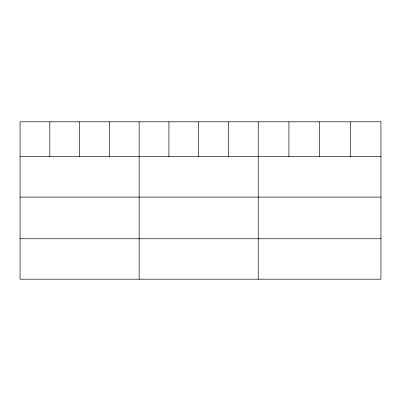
<?xml version="1.0" encoding="UTF-8"?>
<svg xmlns="http://www.w3.org/2000/svg" width="401" height="401" viewBox="0 0 401 401"><rect width="100%" height="100%" fill="white"/><g stroke="black" fill="none" stroke-linecap="round" stroke-linejoin="round"><path stroke-width="0.6" d="M20.05 156.671L380.95 156.671M20.05 197.102L380.95 197.102M20.05 238.76L380.95 238.76M350.273 121.809L350.273 156.671M319.597 121.809L319.597 156.671M288.92 121.809L288.92 156.671M258.244 121.809L258.244 279.191M228.47 121.809L228.47 156.671M198.695 121.809L198.695 156.671M168.921 121.809L168.921 156.671M139.147 121.809L139.147 279.191M109.373 121.809L109.373 156.671M79.599 121.809L79.599 156.671M49.824 121.809L49.824 156.671M380.95 121.809L20.05 121.809L20.05 279.191L380.95 279.191L380.95 121.809"/></g></svg>
